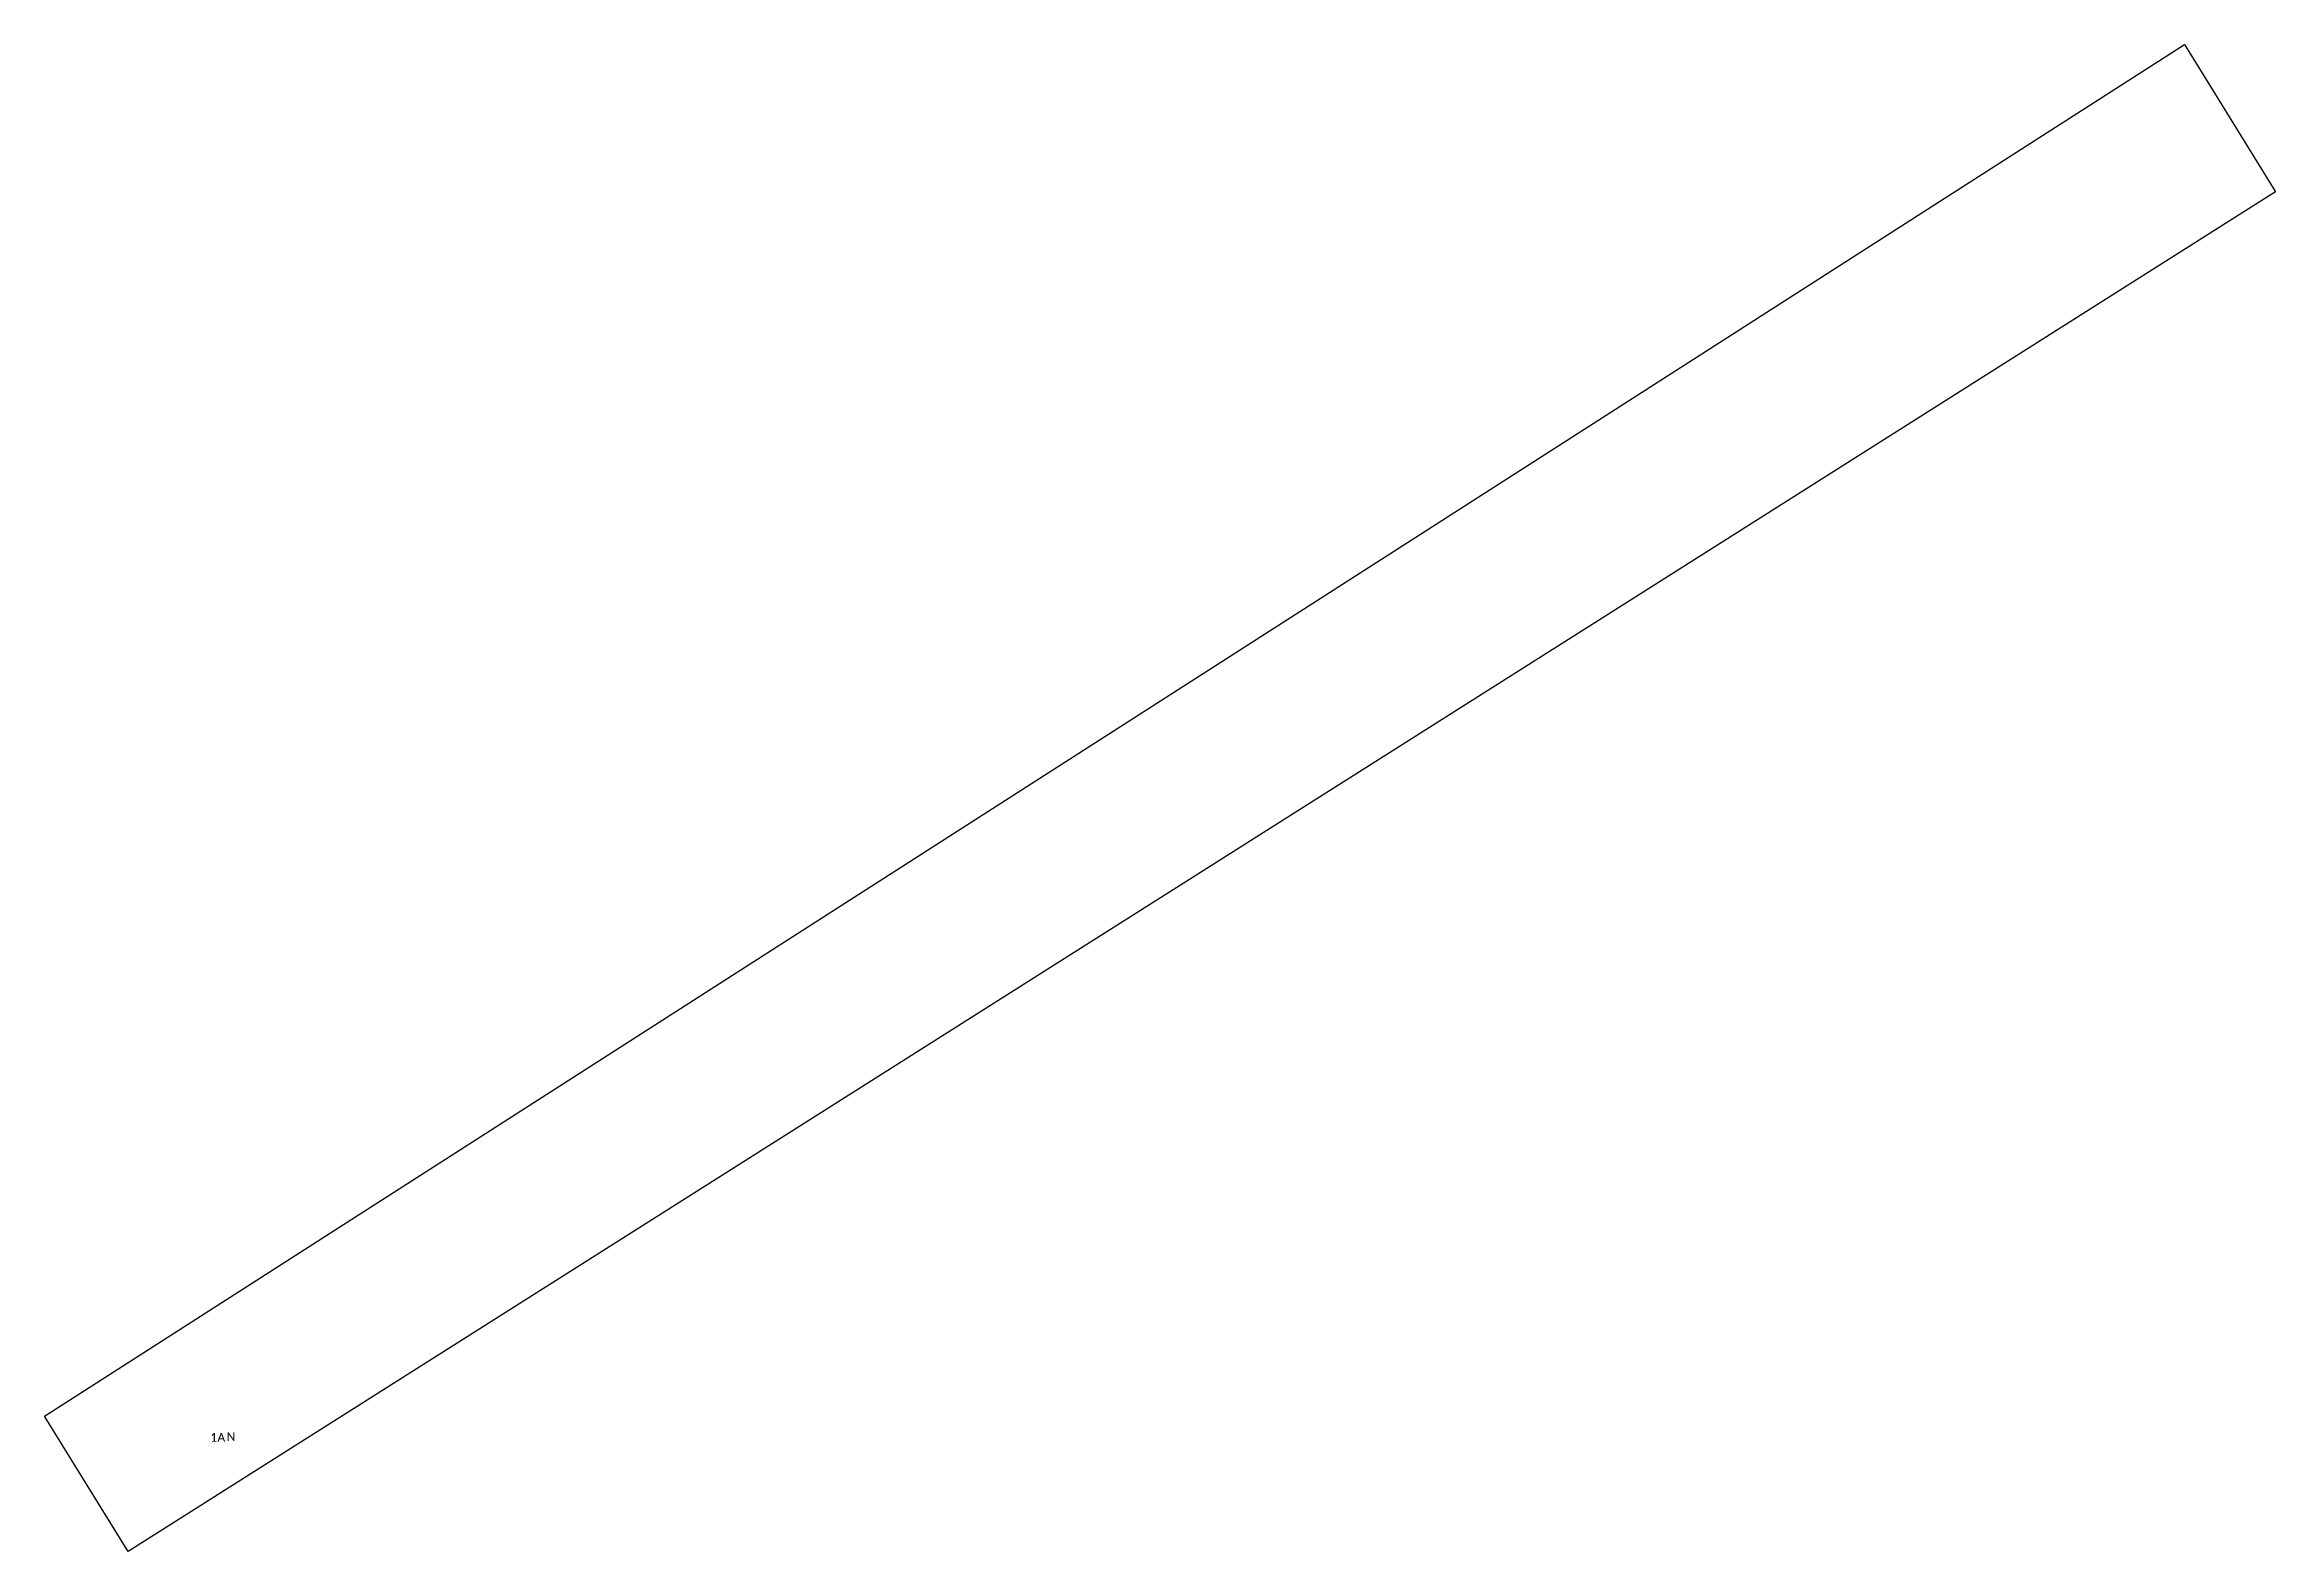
# Model space of a CAD drawing. Extents: x 613055 to 613312, y 647388 to 647562.
import ezdxf

# ---------------------------------------------------------------- set-up
doc = ezdxf.new("R2010")
doc.units = 0
for name, color, linetype in [('_CAT_FOL', 7, 'Continuous'), ('_IMPREJMUIT', 150, 'Continuous'), ('_NR_PARCELA', 50, 'Continuous'), ('_PARCELA_NOU_feb2025', 50, 'Continuous')]:
    doc.layers.add(name, color=color, linetype=linetype)
doc.styles.add('texte', font='')
doc.styles.get('texte').set_extended_font_data('Calibri')

msp = doc.modelspace()

# ---------------------------------------------------------------- linework, layer by layer
at = {"layer": '_PARCELA_NOU_feb2025'}
msp.add_lwpolyline([(613301.53, 647561.79), (613311.98, 647544.86), (613065, 647388.45), (613055.4, 647404), (613269.41, 647541.19)], close=True, dxfattribs=at)

# ---------------------------------------------------------------- texts
at = {"layer": '_CAT_FOL', "style": 'texte'}
msp.add_text('A', height=1, dxfattribs=at).set_placement((613075.27, 647401.07))
at = {"layer": '_IMPREJMUIT', "style": 'texte'}
msp.add_text('N', height=1, dxfattribs=at).set_placement((613076.34, 647401.15))
at = {"layer": '_NR_PARCELA', "style": 'texte'}
msp.add_text('1', height=1, dxfattribs=at).set_placement((613074.45, 647401.07))

doc.saveas('drawing.dxf')
